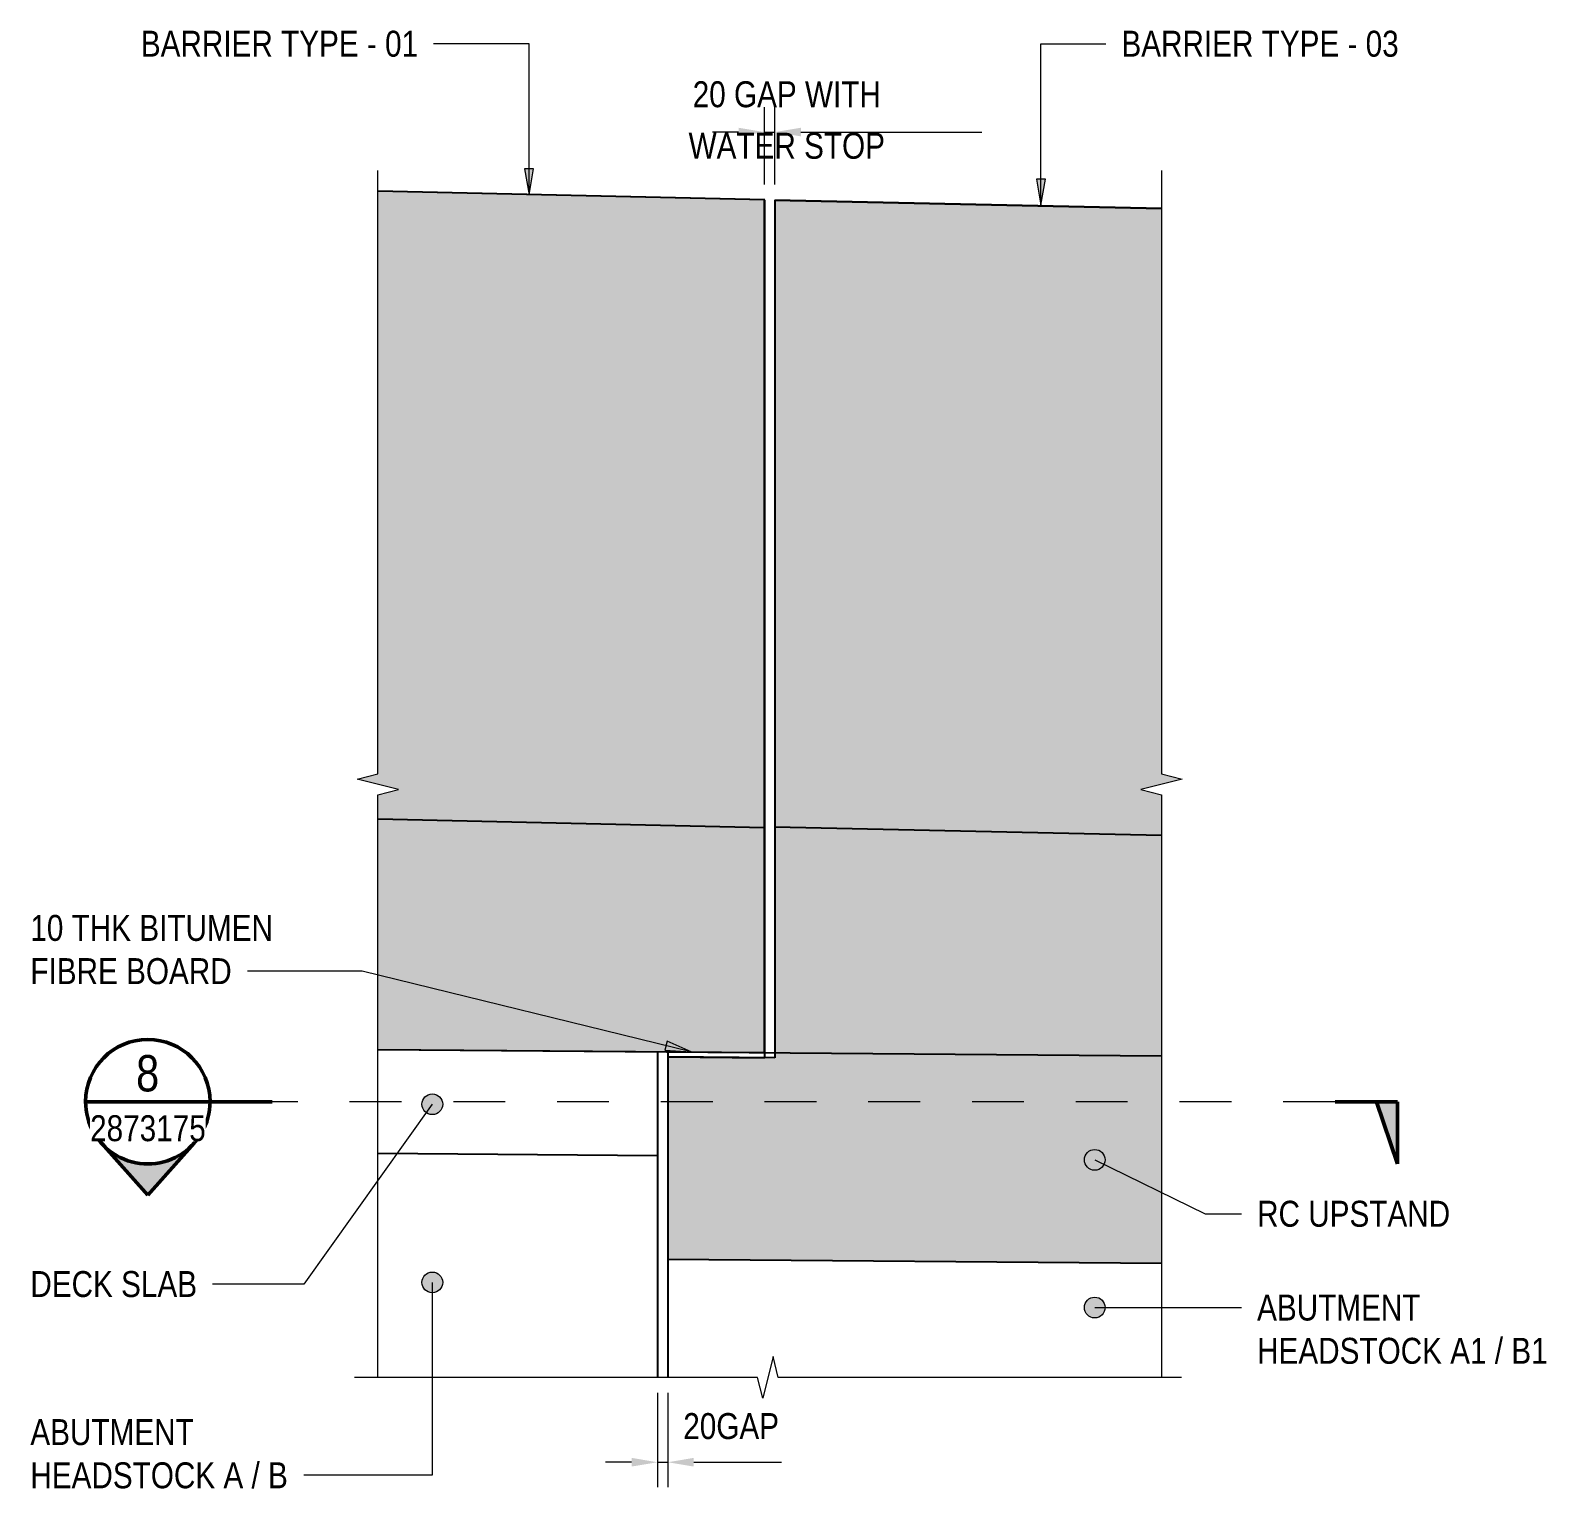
# Model space of a CAD drawing. Header units: metres. Extents: x 2 to 19, y 0 to 511.
# Drawn here: x 10.925 to 13.851, y 10.096 to 12.907 of the extents above; entities that cross this region are included whole.
import ezdxf

# ---------------------------------------------------------------- set-up
doc = ezdxf.new("R2010")
doc.units = ezdxf.units.M
doc.linetypes.add('Dot_Section Line', pattern=[0.02, 0, -0.02])
doc.layers.get('Defpoints').update_dxf_attribs({"color": 41})
for name, color, linetype, lineweight in [('A-ANNO-DIMS', 7, 'Continuous', 9), ('A-DETL', 7, 'Continuous', 13), ('A-DETL-GENF', 7, 'Continuous', 9), ('G-ANNO-TEXT', 7, 'Continuous', 9)]:
    doc.layers.add(name, color=color, linetype=linetype, lineweight=lineweight)
doc.layers.add('G-ANNO-SYMB', color=7, linetype='Continuous', lineweight=35, true_color=0x0080ff)
doc.styles.add('Arial Narrow_5', font='ARIALN.TTF', dxfattribs={"height": 0.05})
doc.styles.add('Arial Narrow_6', font='ARIALN.TTF', dxfattribs={"height": 0.07})
doc.dimstyles.new('Dimension_Standard_O__mm__2', dxfattribs={"dimscale": 0.3048, "dimtxt": 0.051172, "dimasz": 0.164042, "dimexe": 0.15748, "dimexo": 0.098425, "dimgap": 0.098425, "dimtad": 1, "dimdec": 0, "dimlfac": 1000, "dimzin": 0, "dimdsep": 46, "dimtxsty": 'Arial Narrow_5', "dimsah": 1, "dimcen": 0.09, "dimaunit": 1, "dimadec": 4, "dimazin": 0, "dimtfac": 1, "dimtdec": 4, "dimtix": 1, "dimtmove": 2, "dimatfit": 3, "dimfxl": 1, "dimtvp": 1, "dimtfill": 1, "dimtolj": 1, "dimtzin": 0, "dimlwd": 18, "dimlwe": 18, "dimarcsym": 2})
doc.dimstyles.new('Dimension_Standard_T__mm__3', dxfattribs={"dimscale": 0.3048, "dimtxt": 0.051172, "dimasz": 0.164042, "dimexe": 0.15748, "dimexo": 0.098425, "dimgap": 0.065617, "dimtad": 1, "dimdec": 0, "dimlfac": 1000, "dimzin": 0, "dimdsep": 46, "dimtxsty": 'Arial Narrow_5', "dimsah": 1, "dimcen": 0.09, "dimaunit": 1, "dimadec": 4, "dimazin": 0, "dimtfac": 1, "dimtdec": 4, "dimtix": 1, "dimtmove": 2, "dimatfit": 3, "dimfxl": 1, "dimtvp": 1, "dimtolj": 1, "dimtzin": 0, "dimlwd": 18, "dimlwe": 18, "dimarcsym": 2})

# ---------------------------------------------------------------- blocks, each defined once
blk = doc.blocks.new('CS_DET_BreakLine_ViewScale - Std Break-8541890-DRG-2873175 - DETAIL E')
at = {"layer": 'A-DETL-GENF'}
for p, q in [((1.1331, -0.04), (1.1531, 0.04)), ((1.1531, 0.04), (1.1631, 0)), ((0, 0), (1.1231, 0)), ((1.1231, 0), (1.1331, -0.04)), ((1.1631, 0), (2.3262, 0))]:
    blk.add_line(p, q, dxfattribs=at)
blk = doc.blocks.new('CS_DET_BreakLine_ViewScale - Std Break-8541891-DRG-2873175 - DETAIL E')
at = {"layer": 'A-DETL-GENF'}
for p, q in [((1.1331, 0.04), (1.1231, 0)), ((1.1531, -0.04), (1.1331, 0.04)), ((1.1231, 0), (0, 0)), ((1.1631, 0), (1.1531, -0.04)), ((2.3262, 0), (1.1631, 0))]:
    blk.add_line(p, q, dxfattribs=at)
blk = doc.blocks.new('CS_DET_BreakLine_ViewScale - Std Break-8541889-DRG-2873175 - DETAIL E')
at = {"layer": 'A-DETL-GENF'}
for p, q in [((0.747, -0.04), (0.767, 0.04)), ((0.767, 0.04), (0.777, 0)), ((-0.04, 0), (0.737, 0)), ((0.737, 0), (0.747, -0.04)), ((0.777, 0), (1.554, 0))]:
    blk.add_line(p, q, dxfattribs=at)
blk = doc.blocks.new('DIMBLOCK11-DRG-2873175 - DETAIL E')
at = {"layer": 'A-ANNO-DIMS', "color": 0, "lineweight": 18, "transparency": 16777216}
for p, q in [((12.3409, 12.6099), (12.3409, 12.759)), ((12.3609, 12.6099), (12.3609, 12.759)), ((12.2909, 12.711), (12.2409, 12.711)), ((12.3409, 12.711), (12.3609, 12.711)), ((12.4109, 12.711), (12.4609, 12.711))]:
    blk.add_line(p, q, dxfattribs=at)
at = {"layer": 'A-ANNO-DIMS', "color": 0, "transparency": 16777216}
for points in [[(12.2909, 12.7193), (12.2909, 12.7027), (12.3409, 12.711)], [(12.4109, 12.7193), (12.4109, 12.7027), (12.3609, 12.711)]]:
    blk.add_solid(points, dxfattribs=at)
at = {"layer": 'Defpoints', "color": 0, "transparency": 16777216}
for p in [(12.3609, 12.711), (12.3409, 12.5799), (12.3609, 12.5799)]:
    blk.add_point(p, dxfattribs=at)
at = {"layer": 'A-ANNO-DIMS', "color": 0, "lineweight": 18, "transparency": 16777216, "insert": (12.3838, 12.7835), "char_height": 0.05, "width": 0.455183, "attachment_point": 5, "line_spacing_factor": 0.974696, "style": 'Arial Narrow_5'}
blk.add_mtext('\\A1;20 GAP WITH', dxfattribs=at)
at = {"layer": 'A-ANNO-DIMS', "color": 0, "lineweight": 18, "transparency": 16777216, "insert": (12.3838, 12.6843), "char_height": 0.05, "width": 0.455183, "attachment_point": 5, "style": 'Arial Narrow_5'}
blk.add_mtext('\\A1;WATER STOP', dxfattribs=at)
blk = doc.blocks.new('DIMBLOCK12-DRG-2873175 - DETAIL E')
at = {"layer": 'A-ANNO-DIMS', "color": 0, "lineweight": 18, "transparency": 16777216}
for p, q in [((12.1345, 10.2805), (12.1345, 10.0989)), ((12.1545, 10.2805), (12.1545, 10.0989)), ((12.0845, 10.1469), (12.0345, 10.1469)), ((12.1345, 10.1469), (12.1545, 10.1469)), ((12.2045, 10.1469), (12.2545, 10.1469))]:
    blk.add_line(p, q, dxfattribs=at)
at = {"layer": 'A-ANNO-DIMS', "color": 0, "transparency": 16777216}
for points in [[(12.0845, 10.1553), (12.0845, 10.1386), (12.1345, 10.1469)], [(12.2045, 10.1553), (12.2045, 10.1386), (12.1545, 10.1469)]]:
    blk.add_solid(points, dxfattribs=at)
at = {"layer": 'Defpoints', "color": 0, "transparency": 16777216}
for p in [(12.1345, 10.3105), (12.1545, 10.3105), (12.1545, 10.1469)]:
    blk.add_point(p, dxfattribs=at)
at = {"layer": 'A-ANNO-DIMS', "color": 0, "lineweight": 18, "transparency": 16777216, "insert": (12.1842, 10.2416), "char_height": 0.05, "width": 0.24075, "attachment_point": 1, "line_spacing_factor": 0.974696, "style": 'Arial Narrow_5', "bg_fill": 3, "box_fill_scale": 1.1, "bg_fill_color": 256, "bg_fill_true_color": 13158600, "bg_fill_transparency": 0}
blk.add_mtext('\\A1;20GAP', dxfattribs=at)
blk = doc.blocks.new('Detail View - sectionTail-4870194-DRG-2873175 - DETAIL E')
at = {"layer": 'G-ANNO-SYMB', "lineweight": 9}
blk.add_hatch(color=7, dxfattribs=at).paths.add_polyline_path([(-0.006, 0.006), (-0.004, 0), (-0.006, 0)])
at = {"layer": 'G-ANNO-SYMB', "color": 7, "lineweight": 50}
for p, q in [((-0.006, 0.006), (-0.006, 0)), ((-0.004, 0), (-0.006, 0.006)), ((-0.006, 0), (-0.004, 0)), ((-0.006, 0), (0, 0))]:
    blk.add_line(p, q, dxfattribs=at)
blk = doc.blocks.new('Detail View - SectionHead-4898858-DRG-2873175 - DETAIL E')
at = {"layer": 'G-ANNO-SYMB', "lineweight": 9}
h = blk.add_hatch(color=7, dxfattribs=at)
edge = h.paths.add_edge_path()
edge.add_line((-0.002, 0.009), (0.00247, 0.004))
edge.add_arc((-0.002, 0), 0.006, 41.8277, 138.1723)
edge.add_line((-0.00647, 0.004), (-0.002, 0.009))
at = {"layer": 'G-ANNO-SYMB', "color": 7, "lineweight": 50}
for p, q in [((-0.002, 0.009), (-0.00647, 0.004)), ((0.00247, 0.004), (-0.002, 0.009)), ((0.004, 0), (0.01, 0))]:
    blk.add_line(p, q, dxfattribs=at)
for start, end in [(360, 180), (180, 360)]:
    blk.add_arc((-0.002, 0), 0.006, start, end, dxfattribs=at)

msp = doc.modelspace()

# ---------------------------------------------------------------- hatches: boundary and pattern name
at = {"layer": 'A-DETL-GENF', "true_color": 0xc0c0c0}
h = msp.add_hatch(color=9, dxfattribs=at)
h.paths.add_polyline_path([(13.1062, 10.5305), (13.1062, 11.4337), (13.0662, 11.4437), (13.1462, 11.4637), (13.1062, 11.4737), (13.1062, 12.5637), (12.3609, 12.5799), (12.3609, 10.9264), (12.1545, 10.9281), (12.1545, 10.5381), (12.3609, 10.5364)])
h.paths.add_polyline_path([(12.3409, 10.9366), (12.3409, 12.5805), (11.5955, 12.5968), (11.5955, 11.4737), (11.5555, 11.4637), (11.6355, 11.4437), (11.5955, 11.4337), (11.5955, 10.9425)])
at = {"layer": 'G-ANNO-TEXT'}
for points in [[(11.8868, 12.5903), (11.8956, 12.6403), (11.878, 12.6403)], [(12.8739, 12.5703), (12.8827, 12.6203), (12.865, 12.6203)], [(12.1994, 10.9378), (12.153, 10.9583), (12.1488, 10.9412)]]:
    msp.add_hatch(color=256, dxfattribs=at).paths.add_polyline_path(points)
h = msp.add_hatch(color=256, dxfattribs=at)
edge = h.paths.add_edge_path()
edge.add_arc((11.7004, 10.8369), 0.02, 0, 360)
h = msp.add_hatch(color=256, dxfattribs=at)
edge = h.paths.add_edge_path()
edge.add_arc((12.9775, 10.7298), 0.02, 0, 360)
h = msp.add_hatch(color=256, dxfattribs=at)
edge = h.paths.add_edge_path()
edge.add_arc((11.7004, 10.4936), 0.02, 0, 360)
h = msp.add_hatch(color=256, dxfattribs=at)
edge = h.paths.add_edge_path()
edge.add_arc((12.9775, 10.4451), 0.02, 0, 360)

# ---------------------------------------------------------------- linework, layer by layer
at = {"layer": 'A-DETL', "lineweight": 18}
for p, q in [((12.4596, 12.711), (12.7596, 12.711)), ((12.2533, 10.1469), (12.3733, 10.1469))]:
    msp.add_line(p, q, dxfattribs=at)
at = {"layer": 'A-DETL', "lineweight": 25}
for p, q in [((12.3409, 12.5805), (11.5955, 12.5968)), ((12.3414, 12.5805), (11.5955, 12.5968)), ((12.3409, 10.9366), (12.3409, 12.5805)), ((12.3409, 12.5799), (12.3409, 10.9266)), ((13.1062, 12.5637), (12.3609, 12.5799)), ((12.3609, 12.5799), (12.3609, 10.9264)), ((12.3609, 12.5799), (13.1062, 12.5637)), ((12.3609, 12.5799), (12.3609, 10.9364)), ((11.5955, 11.387), (12.3409, 11.3707)), ((13.1062, 11.3548), (12.3609, 11.371)), ((11.5955, 10.9425), (12.3409, 10.9366)), ((11.5955, 10.9425), (13.1062, 10.9305)), ((12.1345, 10.9382), (12.1345, 10.3105)), ((12.1545, 10.9381), (12.1545, 10.3105)), ((12.3609, 10.9264), (12.1545, 10.9281)), ((12.1545, 10.9281), (12.1545, 10.5381)), ((12.1545, 10.9281), (12.3409, 10.9266)), ((11.5955, 10.7425), (12.1345, 10.7382)), ((12.1545, 10.5381), (13.1062, 10.5305)), ((12.1545, 10.5381), (13.1062, 10.5305))]:
    msp.add_line(p, q, dxfattribs=at)
at = {"layer": 'G-ANNO-SYMB', "color": 7, "lineweight": 50}
msp.add_line((11.0318, 10.8419), (11.2718, 10.8419), dxfattribs=at)
at = {"layer": 'G-ANNO-SYMB', "color": 7, "linetype": 'Dot_Section Line', "lineweight": 9, "true_color": 0xffffff}
msp.add_line((13.441, 10.8419), (11.1918, 10.8419), dxfattribs=at)
at = {"layer": 'G-ANNO-TEXT'}
for p, q in [((11.7042, 12.8813), (11.7028, 12.8813)), ((11.8868, 12.8813), (11.7042, 12.8813)), ((11.8868, 12.5903), (11.8868, 12.8813)), ((12.8739, 12.8813), (12.999, 12.8813)), ((12.8739, 12.5703), (12.8739, 12.8813)), ((11.8956, 12.6403), (11.878, 12.6403)), ((11.878, 12.6403), (11.8868, 12.5903)), ((11.8868, 12.5903), (11.8956, 12.6403)), ((12.8827, 12.6203), (12.865, 12.6203)), ((12.865, 12.6203), (12.8739, 12.5703)), ((12.8739, 12.5703), (12.8827, 12.6203)), ((11.4595, 11.0936), (11.3443, 11.0936)), ((11.5653, 11.0936), (11.4595, 11.0936)), ((12.1994, 10.9378), (11.5653, 11.0936)), ((12.153, 10.9583), (12.1488, 10.9412)), ((12.1488, 10.9412), (12.1994, 10.9378)), ((12.1994, 10.9378), (12.153, 10.9583)), ((11.7004, 10.8369), (11.4524, 10.4904)), ((12.9775, 10.7298), (13.1905, 10.6259)), ((13.1905, 10.6259), (13.2606, 10.6259)), ((11.2782, 10.4904), (11.2769, 10.4904)), ((11.4524, 10.4904), (11.2782, 10.4904)), ((11.7004, 10.4936), (11.7004, 10.1217)), ((12.9775, 10.4451), (13.2606, 10.4451)), ((11.47, 10.1217), (11.4528, 10.1217)), ((11.7004, 10.1217), (11.47, 10.1217))]:
    msp.add_line(p, q, dxfattribs=at)
for centre in [(11.7004, 10.8369), (12.9775, 10.7298), (11.7004, 10.4936), (12.9775, 10.4451)]:
    msp.add_circle(centre, 0.02, dxfattribs=at)

# ---------------------------------------------------------------- block references
at = {"layer": 'A-DETL-GENF'}
for name, p, rotation in [('CS_DET_BreakLine_ViewScale - Std Break-8541890-DRG-2873175 - DETAIL E', (11.5955, 10.3105), 90), ('CS_DET_BreakLine_ViewScale - Std Break-8541891-DRG-2873175 - DETAIL E', (13.1062, 10.3105), 90), ('CS_DET_BreakLine_ViewScale - Std Break-8541889-DRG-2873175 - DETAIL E', (13.1045, 10.3105), 180)]:
    msp.add_blockref(name, p, dxfattribs=dict(at, rotation=rotation))
at = {"layer": 'G-ANNO-SYMB', "color": 7, "lineweight": 50, "extrusion": (0, 0, -1), "xscale": 19.99999999999999, "yscale": 19.99999999999999, "zscale": 19.99999999999999, "rotation": 180}
msp.add_blockref('Detail View - SectionHead-4898858-DRG-2873175 - DETAIL E', (-11.1918, 10.8419), dxfattribs=at)
at = {"layer": 'G-ANNO-SYMB', "color": 7, "lineweight": 50, "xscale": 19.99999999999999, "yscale": 19.99999999999999, "zscale": 19.99999999999999, "rotation": 180}
msp.add_blockref('Detail View - sectionTail-4870194-DRG-2873175 - DETAIL E', (13.441, 10.8419), dxfattribs=at)

# ---------------------------------------------------------------- texts
at = {"layer": 'G-ANNO-TEXT', "char_height": 0.05, "attachment_point": 1, "style": 'Arial Narrow_5', "bg_fill": 3, "box_fill_scale": 1, "bg_fill_color": 256, "bg_fill_transparency": 0}
for s, insert in [('BARRIER TYPE - 01', (11.1384, 12.9063)), ('BARRIER TYPE - 03', (13.029, 12.9063)), ('10 THK BITUMEN ', (10.9254, 11.2019)), ('FIBRE BOARD', (10.9254, 11.1186)), ('RC UPSTAND', (13.2906, 10.6509)), ('DECK SLAB', (10.9254, 10.5154)), ('ABUTMENT ', (13.2906, 10.4701)), ('HEADSTOCK A1 / B1', (13.2906, 10.3867)), ('ABUTMENT ', (10.9254, 10.23)), ('HEADSTOCK A / B', (10.9254, 10.1467))]:
    msp.add_mtext(s, dxfattribs=dict(at, insert=insert))

# ---------------------------------------------------------------- dimensions: what is measured, and where the dimension line sits
at = {"layer": 'A-ANNO-DIMS', "lineweight": 18}
dim = msp.add_linear_dim(base=(12.3609, 12.711), p1=(12.3409, 12.5799), p2=(12.3609, 12.5799), text='20 GAP WITH\\XWATER STOP', dimstyle='Dimension_Standard_T__mm__3', override={"dimpost": '<>', "dimfxl": 0.02}, dxfattribs=at)
dim.commit()
dim.dimension.update_dxf_attribs({"geometry": 'DIMBLOCK11-DRG-2873175 - DETAIL E', "text_midpoint": (12.3838, 12.7302), "dimtype": 160})

# ---------------------------------------------------------------- next in the draw order: texts
at = {"layer": 'G-ANNO-SYMB', "color": 7, "lineweight": 9, "insert": (11.1292, 10.9318), "char_height": 0.07, "attachment_point": 1, "style": 'Arial Narrow_6', "bg_fill": 3, "box_fill_scale": 1, "bg_fill_color": 256, "bg_fill_transparency": 0}
msp.add_mtext('8', dxfattribs=at)
at = {"layer": 'G-ANNO-SYMB', "color": 7, "lineweight": 9, "insert": (11.0406, 10.8158), "char_height": 0.05, "attachment_point": 1, "style": 'Arial Narrow_5', "bg_fill": 3, "box_fill_scale": 1, "bg_fill_color": 256, "bg_fill_true_color": 13158600, "bg_fill_transparency": 0}
msp.add_mtext('2873175', dxfattribs=at)

# ---------------------------------------------------------------- next in the draw order: dimensions: what is measured, and where the dimension line sits
at = {"layer": 'A-ANNO-DIMS', "lineweight": 18}
dim = msp.add_linear_dim(base=(12.1545, 10.1469), p1=(12.1345, 10.3105), p2=(12.1545, 10.3105), dimstyle='Dimension_Standard_O__mm__2', override={"dimpost": '<>GAP', "dimfxl": 0.02}, dxfattribs=at)
dim.commit()
dim.dimension.update_dxf_attribs({"geometry": 'DIMBLOCK12-DRG-2873175 - DETAIL E', "text_midpoint": (12.3045, 10.2082), "dimtype": 160})

doc.saveas('drawing.dxf')
